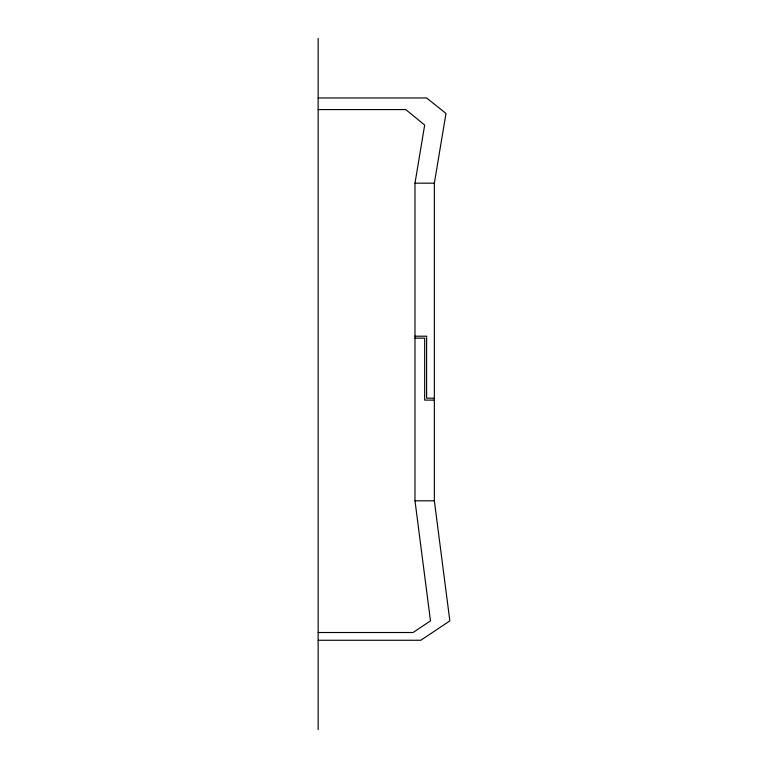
<?xml version="1.0" encoding="UTF-8"?>
<svg xmlns="http://www.w3.org/2000/svg" width="768" height="768" viewBox="0 0 768 768"><rect width="100%" height="100%" fill="white"/><g stroke="black" fill="none" stroke-linecap="round" stroke-linejoin="round"><path stroke-width="1.15" d="M318.154 632.515L413.05 632.515L430.483 620.89L414.989 500.813L414.989 183.178L424.675 125.069L405.763 109.574M318.154 640.262L420.797 640.262L449.846 620.89L434.352 500.813L434.352 183.178L445.978 113.453L426.605 97.958L318.154 97.958M318.154 109.574L405.302 109.574M414.989 183.178L434.352 183.178M414.989 336.202L426.605 336.202L426.605 398.179L434.352 398.179M414.989 338.141L424.675 338.141L424.675 400.118L434.352 400.118M414.989 500.813L434.352 500.813M318.154 38.4L318.154 729.6"/></g></svg>
